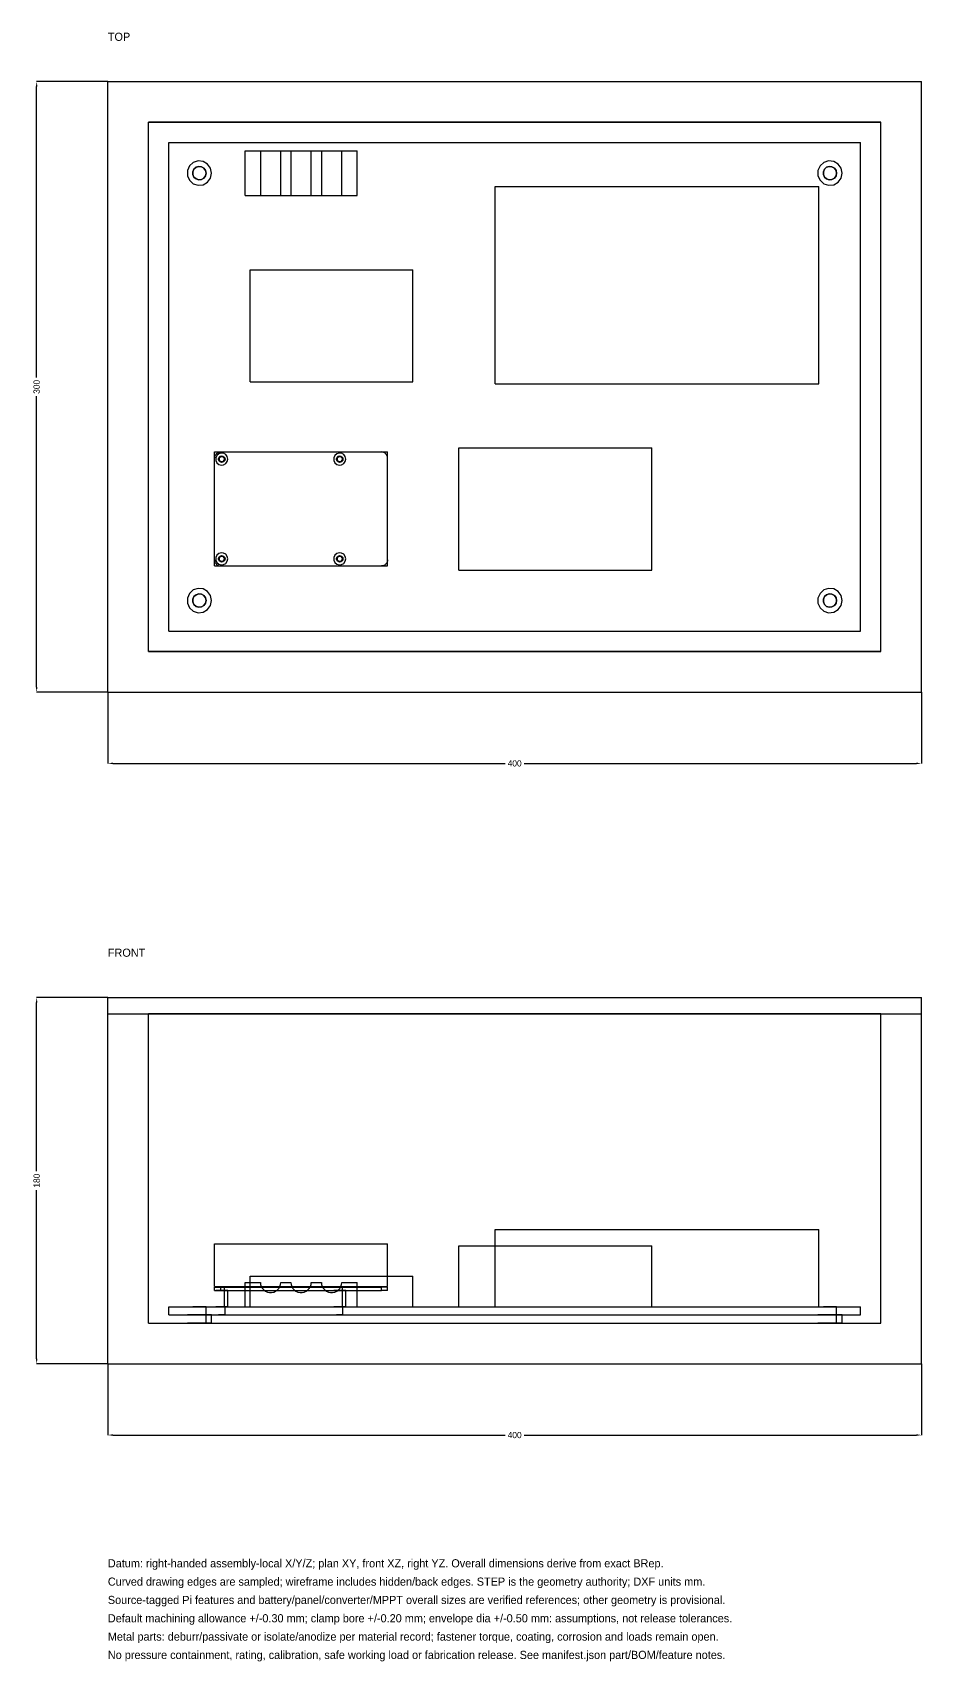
# Model space of a CAD drawing. Header units: millimetres. Extents: x -37 to 850, y -476 to 324.
# Drawn here: x -37 to 400, y -476 to 324 of the extents above; entities that cross this region are included whole.
import ezdxf

# ---------------------------------------------------------------- set-up
doc = ezdxf.new("R2010")
doc.units = ezdxf.units.MM
for name, color, linetype in [('DIMENSIONS', 7, 'Continuous'), ('FRONT', 7, 'Continuous'), ('NOTES', 7, 'Continuous'), ('TOP', 7, 'Continuous')]:
    doc.layers.add(name, color=color, linetype=linetype)
doc.dimstyles.get("Standard").update_dxf_attribs({"dimtxt": 2.5, "dimasz": 2.5, "dimexe": 1.25, "dimexo": 0.625, "dimtad": 1, "dimcen": 2.5, "dimazin": 3, "dimtfac": 1, "dimtmove": 0, "dimatfit": 3})

# ---------------------------------------------------------------- blocks, each defined once
blk = doc.blocks.new('_CLOSEDFILLED')
at = {"color": 0, "linetype": 'BYBLOCK'}
blk.add_solid([(-1, 0.16), (0, 0), (-1, -0.16)], dxfattribs=at)
blk = doc.blocks.new('*D1')
at = {"color": 7}
for p, q in [((0, 0), (0, -35)), ((400, 0), (400, -35)), ((2.5, -35), (195.38, -35)), ((204.62, -35), (397.5, -35))]:
    blk.add_line(p, q, dxfattribs=at)
at = {"layer": 'Defpoints'}
for p in [(0, 0), (400, 0), (0, -35)]:
    blk.add_point(p, dxfattribs=at)
at = {"layer": 'DIMENSIONS', "color": 7, "xscale": 2.5, "yscale": 2.5, "rotation": 180}
blk.add_blockref('_CLOSEDFILLED', (0, -35), dxfattribs=at)
at = {"layer": 'DIMENSIONS', "color": 7, "xscale": 2.5, "yscale": 2.5}
blk.add_blockref('_CLOSEDFILLED', (400, -35), dxfattribs=at)
at = {"layer": 'DIMENSIONS', "color": 7, "insert": (200, -35), "char_height": 3.077, "attachment_point": 5}
blk.add_mtext('400', dxfattribs=at)
blk = doc.blocks.new('*D2')
at = {"color": 7}
for p, q in [((0, 300), (-35, 300)), ((-35, 154.62), (-35, 297.5)), ((-35, 2.5), (-35, 145.38)), ((0, 0), (-35, 0))]:
    blk.add_line(p, q, dxfattribs=at)
at = {"layer": 'Defpoints'}
for p in [(0, 300), (-35, 0), (0, 0)]:
    blk.add_point(p, dxfattribs=at)
at = {"layer": 'DIMENSIONS', "color": 7, "xscale": 2.5, "yscale": 2.5}
for p, rotation in [((-35, 300), 90), ((-35, 0), 270)]:
    blk.add_blockref('_CLOSEDFILLED', p, dxfattribs=dict(at, rotation=rotation))
at = {"layer": 'DIMENSIONS', "color": 7, "insert": (-35, 150), "char_height": 3.077, "attachment_point": 5, "rotation": 90}
blk.add_mtext('300', dxfattribs=at)
blk = doc.blocks.new('*D3')
at = {"color": 7}
for p, q in [((0, -330), (0, -365)), ((400, -330), (400, -365)), ((2.5, -365), (195.38, -365)), ((204.62, -365), (397.5, -365))]:
    blk.add_line(p, q, dxfattribs=at)
at = {"layer": 'Defpoints'}
for p in [(0, -330), (400, -330), (0, -365)]:
    blk.add_point(p, dxfattribs=at)
at = {"layer": 'DIMENSIONS', "color": 7, "xscale": 2.5, "yscale": 2.5, "rotation": 180}
blk.add_blockref('_CLOSEDFILLED', (0, -365), dxfattribs=at)
at = {"layer": 'DIMENSIONS', "color": 7, "xscale": 2.5, "yscale": 2.5}
blk.add_blockref('_CLOSEDFILLED', (400, -365), dxfattribs=at)
at = {"layer": 'DIMENSIONS', "color": 7, "insert": (200, -365), "char_height": 3.077, "attachment_point": 5}
blk.add_mtext('400', dxfattribs=at)
blk = doc.blocks.new('*D4')
at = {"color": 7}
for p, q in [((0, -150), (-35, -150)), ((-35, -235.38), (-35, -152.5)), ((-35, -327.5), (-35, -244.62)), ((0, -330), (-35, -330))]:
    blk.add_line(p, q, dxfattribs=at)
at = {"layer": 'Defpoints'}
for p in [(0, -150), (-35, -330), (0, -330)]:
    blk.add_point(p, dxfattribs=at)
at = {"layer": 'DIMENSIONS', "color": 7, "xscale": 2.5, "yscale": 2.5}
for p, rotation in [((-35, -150), 90), ((-35, -330), 270)]:
    blk.add_blockref('_CLOSEDFILLED', p, dxfattribs=dict(at, rotation=rotation))
at = {"layer": 'DIMENSIONS', "color": 7, "insert": (-35, -240), "char_height": 3.077, "attachment_point": 5, "rotation": 90}
blk.add_mtext('180', dxfattribs=at)

msp = doc.modelspace()

# ---------------------------------------------------------------- linework, layer by layer
at = {"layer": 'FRONT'}
for points in [[(0, -158), (0, -150)], [(0, -158), (0, -150)], [(0, -150), (400, -150)], [(0, -150), (400, -150)], [(400, -158), (400, -150)], [(400, -158), (400, -150)], [(0, -330), (0, -158)], [(0, -330), (0, -158)], [(0, -158), (400, -158)], [(0, -158), (400, -158)], [(0, -158), (400, -158)], [(0, -158), (400, -158)], [(380, -158), (20, -158)], [(380, -158), (20, -158)], [(20, -310), (20, -158)], [(20, -310), (20, -158)], [(380, -310), (380, -158)], [(380, -310), (380, -158)], [(400, -330), (400, -158)], [(400, -330), (400, -158)], [(190.5, -302), (190.5, -264)], [(190.5, -302), (190.5, -264)], [(190.5, -264), (349.5, -264)], [(190.5, -264), (349.5, -264)], [(349.5, -302), (349.5, -264)], [(349.5, -302), (349.5, -264)], [(52.5, -292), (52.5, -271)], [(52.5, -292), (52.5, -271)], [(52.5, -271), (137.5, -271)], [(52.5, -271), (137.5, -271)], [(137.5, -292), (137.5, -271)], [(137.5, -292), (137.5, -271)], [(172.5, -302), (172.5, -272)], [(172.5, -302), (172.5, -272)], [(172.5, -272), (267.5, -272)], [(172.5, -272), (267.5, -272)], [(267.5, -302), (267.5, -272)], [(267.5, -302), (267.5, -272)], [(70, -302), (70, -287)], [(70, -302), (70, -287)], [(70, -287), (150, -287)], [(70, -287), (150, -287)], [(150, -302), (150, -287)], [(150, -302), (150, -287)], [(52.5, -292), (137.5, -292)], [(52.5, -292), (137.5, -292)], [(52.5, -294), (52.5, -292.4)], [(52.5, -294), (52.5, -292.4)], [(52.5, -292.4), (52.516, -292.4), (52.566, -292.4), (52.647, -292.4), (52.759, -292.4), (52.902, -292.4), (53.073, -292.4), (53.271, -292.4), (53.493, -292.4), (53.737, -292.4), (54, -292.4), (54.28, -292.4), (54.573, -292.4), (54.876, -292.4), (55.186, -292.4), (55.5, -292.4)], [(52.5, -292.4), (52.516, -292.4), (52.566, -292.4), (52.647, -292.4), (52.759, -292.4), (52.902, -292.4), (53.073, -292.4), (53.271, -292.4), (53.493, -292.4), (53.737, -292.4), (54, -292.4), (54.28, -292.4), (54.573, -292.4), (54.876, -292.4), (55.186, -292.4), (55.5, -292.4)], [(52.5, -294), (52.516, -294), (52.566, -294), (52.647, -294), (52.759, -294), (52.902, -294), (53.073, -294), (53.271, -294), (53.493, -294), (53.737, -294), (54, -294), (54.28, -294), (54.573, -294), (54.876, -294), (55.186, -294), (55.5, -294)], [(52.5, -294), (52.516, -294), (52.566, -294), (52.647, -294), (52.759, -294), (52.902, -294), (53.073, -294), (53.271, -294), (53.493, -294), (53.737, -294), (54, -294), (54.28, -294), (54.573, -294), (54.876, -294), (55.186, -294), (55.5, -294)], [(59, -294), (58.741, -294), (58.007, -294), (56.927, -294), (55.686, -294), (54.5, -294), (53.573, -294), (53.066, -294), (53.066, -294), (53.573, -294), (54.5, -294), (55.686, -294), (56.927, -294), (58.007, -294), (58.741, -294), (59, -294)], [(59, -294), (58.741, -294), (58.007, -294), (56.927, -294), (55.686, -294), (54.5, -294), (53.573, -294), (53.066, -294), (53.066, -294), (53.573, -294), (54.5, -294), (55.686, -294), (56.927, -294), (58.007, -294), (58.741, -294), (59, -294)], [(57.35, -292.4), (57.233, -292.4), (56.903, -292.4), (56.417, -292.4), (55.859, -292.4), (55.325, -292.4), (54.908, -292.4), (54.68, -292.4), (54.68, -292.4), (54.908, -292.4), (55.325, -292.4), (55.859, -292.4), (56.417, -292.4), (56.903, -292.4), (57.233, -292.4), (57.35, -292.4)], [(57.35, -292.4), (57.233, -292.4), (56.903, -292.4), (56.417, -292.4), (55.859, -292.4), (55.325, -292.4), (54.908, -292.4), (54.68, -292.4), (54.68, -292.4), (54.908, -292.4), (55.325, -292.4), (55.859, -292.4), (56.417, -292.4), (56.903, -292.4), (57.233, -292.4), (57.35, -292.4)], [(57.35, -294), (57.233, -294), (56.903, -294), (56.417, -294), (55.859, -294), (55.325, -294), (54.908, -294), (54.68, -294), (54.68, -294), (54.908, -294), (55.325, -294), (55.859, -294), (56.417, -294), (56.903, -294), (57.233, -294), (57.35, -294)], [(57.35, -294), (57.233, -294), (56.903, -294), (56.417, -294), (55.859, -294), (55.325, -294), (54.908, -294), (54.68, -294), (54.68, -294), (54.908, -294), (55.325, -294), (55.859, -294), (56.417, -294), (56.903, -294), (57.233, -294), (57.35, -294)], [(57.35, -294), (57.233, -294), (56.903, -294), (56.417, -294), (55.859, -294), (55.325, -294), (54.908, -294), (54.68, -294), (54.68, -294), (54.908, -294), (55.325, -294), (55.859, -294), (56.417, -294), (56.903, -294), (57.233, -294), (57.35, -294)], [(57.35, -294), (57.233, -294), (56.903, -294), (56.417, -294), (55.859, -294), (55.325, -294), (54.908, -294), (54.68, -294), (54.68, -294), (54.908, -294), (55.325, -294), (55.859, -294), (56.417, -294), (56.903, -294), (57.233, -294), (57.35, -294)], [(55.5, -292.4), (134.5, -292.4)], [(55.5, -292.4), (134.5, -292.4)], [(55.5, -294), (55.5, -292.4)], [(55.5, -294), (55.5, -292.4)], [(55.5, -294), (134.5, -294)], [(55.5, -294), (134.5, -294)], [(57.35, -294), (57.35, -292.4)], [(57.35, -294), (57.35, -292.4)], [(57.35, -302), (57.35, -294)], [(57.35, -302), (57.35, -294)], [(59, -302), (59, -294)], [(59, -302), (59, -294)], [(67.5, -302), (67.5, -290)], [(67.5, -302), (67.5, -290)], [(67.5, -290), (75, -290)], [(67.5, -290), (75, -290)], [(75, -290), (75.109, -291.04), (75.432, -292.034), (75.955, -292.939), (76.654, -293.716), (77.5, -294.33), (78.455, -294.755), (79.477, -294.973), (80.523, -294.973), (81.545, -294.755), (82.5, -294.33), (83.346, -293.716), (84.045, -292.939), (84.568, -292.034), (84.891, -291.04), (85, -290)], [(75, -290), (75.109, -291.04), (75.432, -292.034), (75.955, -292.939), (76.654, -293.716), (77.5, -294.33), (78.455, -294.755), (79.477, -294.973), (80.523, -294.973), (81.545, -294.755), (82.5, -294.33), (83.346, -293.716), (84.045, -292.939), (84.568, -292.034), (84.891, -291.04), (85, -290)], [(85, -290), (90, -290)], [(85, -290), (90, -290)], [(90, -290), (90.109, -291.04), (90.432, -292.034), (90.955, -292.939), (91.654, -293.716), (92.5, -294.33), (93.455, -294.755), (94.477, -294.973), (95.523, -294.973), (96.545, -294.755), (97.5, -294.33), (98.346, -293.716), (99.045, -292.939), (99.568, -292.034), (99.891, -291.04), (100, -290)], [(90, -290), (90.109, -291.04), (90.432, -292.034), (90.955, -292.939), (91.654, -293.716), (92.5, -294.33), (93.455, -294.755), (94.477, -294.973), (95.523, -294.973), (96.545, -294.755), (97.5, -294.33), (98.346, -293.716), (99.045, -292.939), (99.568, -292.034), (99.891, -291.04), (100, -290)], [(100, -290), (105, -290)], [(100, -290), (105, -290)], [(105, -290), (105.109, -291.04), (105.432, -292.034), (105.955, -292.939), (106.654, -293.716), (107.5, -294.33), (108.455, -294.755), (109.477, -294.973), (110.523, -294.973), (111.545, -294.755), (112.5, -294.33), (113.346, -293.716), (114.045, -292.939), (114.568, -292.034), (114.891, -291.04), (115, -290)], [(105, -290), (105.109, -291.04), (105.432, -292.034), (105.955, -292.939), (106.654, -293.716), (107.5, -294.33), (108.455, -294.755), (109.477, -294.973), (110.523, -294.973), (111.545, -294.755), (112.5, -294.33), (113.346, -293.716), (114.045, -292.939), (114.568, -292.034), (114.891, -291.04), (115, -290)], [(117, -294), (116.741, -294), (116.007, -294), (114.927, -294), (113.686, -294), (112.5, -294), (111.573, -294), (111.066, -294), (111.066, -294), (111.573, -294), (112.5, -294), (113.686, -294), (114.927, -294), (116.007, -294), (116.741, -294), (117, -294)], [(117, -294), (116.741, -294), (116.007, -294), (114.927, -294), (113.686, -294), (112.5, -294), (111.573, -294), (111.066, -294), (111.066, -294), (111.573, -294), (112.5, -294), (113.686, -294), (114.927, -294), (116.007, -294), (116.741, -294), (117, -294)], [(115.35, -292.4), (115.233, -292.4), (114.903, -292.4), (114.417, -292.4), (113.859, -292.4), (113.325, -292.4), (112.908, -292.4), (112.68, -292.4), (112.68, -292.4), (112.908, -292.4), (113.325, -292.4), (113.859, -292.4), (114.417, -292.4), (114.903, -292.4), (115.233, -292.4), (115.35, -292.4)], [(115.35, -292.4), (115.233, -292.4), (114.903, -292.4), (114.417, -292.4), (113.859, -292.4), (113.325, -292.4), (112.908, -292.4), (112.68, -292.4), (112.68, -292.4), (112.908, -292.4), (113.325, -292.4), (113.859, -292.4), (114.417, -292.4), (114.903, -292.4), (115.233, -292.4), (115.35, -292.4)], [(115.35, -294), (115.233, -294), (114.903, -294), (114.417, -294), (113.859, -294), (113.325, -294), (112.908, -294), (112.68, -294), (112.68, -294), (112.908, -294), (113.325, -294), (113.859, -294), (114.417, -294), (114.903, -294), (115.233, -294), (115.35, -294)], [(115.35, -294), (115.233, -294), (114.903, -294), (114.417, -294), (113.859, -294), (113.325, -294), (112.908, -294), (112.68, -294), (112.68, -294), (112.908, -294), (113.325, -294), (113.859, -294), (114.417, -294), (114.903, -294), (115.233, -294), (115.35, -294)], [(115.35, -294), (115.233, -294), (114.903, -294), (114.417, -294), (113.859, -294), (113.325, -294), (112.908, -294), (112.68, -294), (112.68, -294), (112.908, -294), (113.325, -294), (113.859, -294), (114.417, -294), (114.903, -294), (115.233, -294), (115.35, -294)], [(115.35, -294), (115.233, -294), (114.903, -294), (114.417, -294), (113.859, -294), (113.325, -294), (112.908, -294), (112.68, -294), (112.68, -294), (112.908, -294), (113.325, -294), (113.859, -294), (114.417, -294), (114.903, -294), (115.233, -294), (115.35, -294)], [(115, -290), (122.5, -290)], [(115, -290), (122.5, -290)], [(115.35, -294), (115.35, -292.4)], [(115.35, -294), (115.35, -292.4)], [(115.35, -302), (115.35, -294)], [(115.35, -302), (115.35, -294)], [(117, -302), (117, -294)], [(117, -302), (117, -294)], [(122.5, -302), (122.5, -290)], [(122.5, -302), (122.5, -290)], [(137.5, -292.4), (137.484, -292.4), (137.434, -292.4), (137.353, -292.4), (137.241, -292.4), (137.098, -292.4), (136.927, -292.4), (136.729, -292.4), (136.507, -292.4), (136.263, -292.4), (136, -292.4), (135.72, -292.4), (135.427, -292.4), (135.124, -292.4), (134.814, -292.4), (134.5, -292.4)], [(137.5, -292.4), (137.484, -292.4), (137.434, -292.4), (137.353, -292.4), (137.241, -292.4), (137.098, -292.4), (136.927, -292.4), (136.729, -292.4), (136.507, -292.4), (136.263, -292.4), (136, -292.4), (135.72, -292.4), (135.427, -292.4), (135.124, -292.4), (134.814, -292.4), (134.5, -292.4)], [(134.5, -294), (134.5, -292.4)], [(134.5, -294), (134.5, -292.4)], [(137.5, -294), (137.484, -294), (137.434, -294), (137.353, -294), (137.241, -294), (137.098, -294), (136.927, -294), (136.729, -294), (136.507, -294), (136.263, -294), (136, -294), (135.72, -294), (135.427, -294), (135.124, -294), (134.814, -294), (134.5, -294)], [(137.5, -294), (137.484, -294), (137.434, -294), (137.353, -294), (137.241, -294), (137.098, -294), (136.927, -294), (136.729, -294), (136.507, -294), (136.263, -294), (136, -294), (135.72, -294), (135.427, -294), (135.124, -294), (134.814, -294), (134.5, -294)], [(137.5, -294), (137.5, -292.4)], [(137.5, -294), (137.5, -292.4)], [(30, -306), (30, -302)], [(30, -306), (30, -302)], [(30, -302), (370, -302)], [(30, -302), (370, -302)], [(48.3, -302), (48.015, -302), (47.208, -302), (46.02, -302), (44.655, -302), (43.35, -302), (42.33, -302), (41.772, -302), (41.772, -302), (42.33, -302), (43.35, -302), (44.655, -302), (46.02, -302), (47.208, -302), (48.015, -302), (48.3, -302)], [(48.3, -302), (48.015, -302), (47.208, -302), (46.02, -302), (44.655, -302), (43.35, -302), (42.33, -302), (41.772, -302), (41.772, -302), (42.33, -302), (43.35, -302), (44.655, -302), (46.02, -302), (47.208, -302), (48.015, -302), (48.3, -302)], [(48.3, -306), (48.3, -302)], [(48.3, -306), (48.3, -302)], [(59, -302), (58.741, -302), (58.007, -302), (56.927, -302), (55.686, -302), (54.5, -302), (53.573, -302), (53.066, -302), (53.066, -302), (53.573, -302), (54.5, -302), (55.686, -302), (56.927, -302), (58.007, -302), (58.741, -302), (59, -302)], [(59, -302), (58.741, -302), (58.007, -302), (56.927, -302), (55.686, -302), (54.5, -302), (53.573, -302), (53.066, -302), (53.066, -302), (53.573, -302), (54.5, -302), (55.686, -302), (56.927, -302), (58.007, -302), (58.741, -302), (59, -302)], [(57.6, -302), (57.462, -302), (57.071, -302), (56.494, -302), (55.833, -302), (55.2, -302), (54.706, -302), (54.435, -302), (54.435, -302), (54.706, -302), (55.2, -302), (55.833, -302), (56.494, -302), (57.071, -302), (57.462, -302), (57.6, -302)], [(57.6, -302), (57.462, -302), (57.071, -302), (56.494, -302), (55.833, -302), (55.2, -302), (54.706, -302), (54.435, -302), (54.435, -302), (54.706, -302), (55.2, -302), (55.833, -302), (56.494, -302), (57.071, -302), (57.462, -302), (57.6, -302)], [(57.35, -302), (57.233, -302), (56.903, -302), (56.417, -302), (55.859, -302), (55.325, -302), (54.908, -302), (54.68, -302), (54.68, -302), (54.908, -302), (55.325, -302), (55.859, -302), (56.417, -302), (56.903, -302), (57.233, -302), (57.35, -302)], [(57.35, -302), (57.233, -302), (56.903, -302), (56.417, -302), (55.859, -302), (55.325, -302), (54.908, -302), (54.68, -302), (54.68, -302), (54.908, -302), (55.325, -302), (55.859, -302), (56.417, -302), (56.903, -302), (57.233, -302), (57.35, -302)], [(57.6, -306), (57.6, -302)], [(57.6, -306), (57.6, -302)], [(67.5, -302), (122.5, -302)], [(67.5, -302), (122.5, -302)], [(70, -302), (150, -302)], [(70, -302), (150, -302)], [(117, -302), (116.741, -302), (116.007, -302), (114.927, -302), (113.686, -302), (112.5, -302), (111.573, -302), (111.066, -302), (111.066, -302), (111.573, -302), (112.5, -302), (113.686, -302), (114.927, -302), (116.007, -302), (116.741, -302), (117, -302)], [(117, -302), (116.741, -302), (116.007, -302), (114.927, -302), (113.686, -302), (112.5, -302), (111.573, -302), (111.066, -302), (111.066, -302), (111.573, -302), (112.5, -302), (113.686, -302), (114.927, -302), (116.007, -302), (116.741, -302), (117, -302)], [(115.6, -302), (115.462, -302), (115.071, -302), (114.494, -302), (113.833, -302), (113.2, -302), (112.706, -302), (112.435, -302), (112.435, -302), (112.706, -302), (113.2, -302), (113.833, -302), (114.494, -302), (115.071, -302), (115.462, -302), (115.6, -302)], [(115.6, -302), (115.462, -302), (115.071, -302), (114.494, -302), (113.833, -302), (113.2, -302), (112.706, -302), (112.435, -302), (112.435, -302), (112.706, -302), (113.2, -302), (113.833, -302), (114.494, -302), (115.071, -302), (115.462, -302), (115.6, -302)], [(115.35, -302), (115.233, -302), (114.903, -302), (114.417, -302), (113.859, -302), (113.325, -302), (112.908, -302), (112.68, -302), (112.68, -302), (112.908, -302), (113.325, -302), (113.859, -302), (114.417, -302), (114.903, -302), (115.233, -302), (115.35, -302)], [(115.35, -302), (115.233, -302), (114.903, -302), (114.417, -302), (113.859, -302), (113.325, -302), (112.908, -302), (112.68, -302), (112.68, -302), (112.908, -302), (113.325, -302), (113.859, -302), (114.417, -302), (114.903, -302), (115.233, -302), (115.35, -302)], [(115.6, -306), (115.6, -302)], [(115.6, -306), (115.6, -302)], [(172.5, -302), (267.5, -302)], [(172.5, -302), (267.5, -302)], [(190.5, -302), (349.5, -302)], [(190.5, -302), (349.5, -302)], [(358.3, -302), (358.015, -302), (357.208, -302), (356.02, -302), (354.655, -302), (353.35, -302), (352.33, -302), (351.772, -302), (351.772, -302), (352.33, -302), (353.35, -302), (354.655, -302), (356.02, -302), (357.208, -302), (358.015, -302), (358.3, -302)], [(358.3, -302), (358.015, -302), (357.208, -302), (356.02, -302), (354.655, -302), (353.35, -302), (352.33, -302), (351.772, -302), (351.772, -302), (352.33, -302), (353.35, -302), (354.655, -302), (356.02, -302), (357.208, -302), (358.015, -302), (358.3, -302)], [(358.3, -306), (358.3, -302)], [(358.3, -306), (358.3, -302)], [(370, -306), (370, -302)], [(370, -306), (370, -302)], [(20, -310), (380, -310)], [(20, -310), (380, -310)], [(30, -306), (370, -306)], [(30, -306), (370, -306)], [(51, -306), (50.481, -306), (49.015, -306), (46.854, -306), (44.373, -306), (42, -306), (40.146, -306), (39.131, -306), (39.131, -306), (40.146, -306), (42, -306), (44.373, -306), (46.854, -306), (49.015, -306), (50.481, -306), (51, -306)], [(51, -306), (50.481, -306), (49.015, -306), (46.854, -306), (44.373, -306), (42, -306), (40.146, -306), (39.131, -306), (39.131, -306), (40.146, -306), (42, -306), (44.373, -306), (46.854, -306), (49.015, -306), (50.481, -306), (51, -306)], [(51, -310), (50.481, -310), (49.015, -310), (46.854, -310), (44.373, -310), (42, -310), (40.146, -310), (39.131, -310), (39.131, -310), (40.146, -310), (42, -310), (44.373, -310), (46.854, -310), (49.015, -310), (50.481, -310), (51, -310)], [(51, -310), (50.481, -310), (49.015, -310), (46.854, -310), (44.373, -310), (42, -310), (40.146, -310), (39.131, -310), (39.131, -310), (40.146, -310), (42, -310), (44.373, -310), (46.854, -310), (49.015, -310), (50.481, -310), (51, -310)], [(48.3, -306), (48.015, -306), (47.208, -306), (46.02, -306), (44.655, -306), (43.35, -306), (42.33, -306), (41.772, -306), (41.772, -306), (42.33, -306), (43.35, -306), (44.655, -306), (46.02, -306), (47.208, -306), (48.015, -306), (48.3, -306)], [(48.3, -306), (48.015, -306), (47.208, -306), (46.02, -306), (44.655, -306), (43.35, -306), (42.33, -306), (41.772, -306), (41.772, -306), (42.33, -306), (43.35, -306), (44.655, -306), (46.02, -306), (47.208, -306), (48.015, -306), (48.3, -306)], [(48.3, -306), (48.015, -306), (47.208, -306), (46.02, -306), (44.655, -306), (43.35, -306), (42.33, -306), (41.772, -306), (41.772, -306), (42.33, -306), (43.35, -306), (44.655, -306), (46.02, -306), (47.208, -306), (48.015, -306), (48.3, -306)], [(48.3, -306), (48.015, -306), (47.208, -306), (46.02, -306), (44.655, -306), (43.35, -306), (42.33, -306), (41.772, -306), (41.772, -306), (42.33, -306), (43.35, -306), (44.655, -306), (46.02, -306), (47.208, -306), (48.015, -306), (48.3, -306)], [(48.3, -310), (48.015, -310), (47.208, -310), (46.02, -310), (44.655, -310), (43.35, -310), (42.33, -310), (41.772, -310), (41.772, -310), (42.33, -310), (43.35, -310), (44.655, -310), (46.02, -310), (47.208, -310), (48.015, -310), (48.3, -310)], [(48.3, -310), (48.015, -310), (47.208, -310), (46.02, -310), (44.655, -310), (43.35, -310), (42.33, -310), (41.772, -310), (41.772, -310), (42.33, -310), (43.35, -310), (44.655, -310), (46.02, -310), (47.208, -310), (48.015, -310), (48.3, -310)], [(48.3, -310), (48.3, -306)], [(48.3, -310), (48.3, -306)], [(51, -310), (51, -306)], [(51, -310), (51, -306)], [(57.6, -306), (57.462, -306), (57.071, -306), (56.494, -306), (55.833, -306), (55.2, -306), (54.706, -306), (54.435, -306), (54.435, -306), (54.706, -306), (55.2, -306), (55.833, -306), (56.494, -306), (57.071, -306), (57.462, -306), (57.6, -306)], [(57.6, -306), (57.462, -306), (57.071, -306), (56.494, -306), (55.833, -306), (55.2, -306), (54.706, -306), (54.435, -306), (54.435, -306), (54.706, -306), (55.2, -306), (55.833, -306), (56.494, -306), (57.071, -306), (57.462, -306), (57.6, -306)], [(115.6, -306), (115.462, -306), (115.071, -306), (114.494, -306), (113.833, -306), (113.2, -306), (112.706, -306), (112.435, -306), (112.435, -306), (112.706, -306), (113.2, -306), (113.833, -306), (114.494, -306), (115.071, -306), (115.462, -306), (115.6, -306)], [(115.6, -306), (115.462, -306), (115.071, -306), (114.494, -306), (113.833, -306), (113.2, -306), (112.706, -306), (112.435, -306), (112.435, -306), (112.706, -306), (113.2, -306), (113.833, -306), (114.494, -306), (115.071, -306), (115.462, -306), (115.6, -306)], [(361, -306), (360.481, -306), (359.015, -306), (356.854, -306), (354.373, -306), (352, -306), (350.146, -306), (349.131, -306), (349.131, -306), (350.146, -306), (352, -306), (354.373, -306), (356.854, -306), (359.015, -306), (360.481, -306), (361, -306)], [(361, -306), (360.481, -306), (359.015, -306), (356.854, -306), (354.373, -306), (352, -306), (350.146, -306), (349.131, -306), (349.131, -306), (350.146, -306), (352, -306), (354.373, -306), (356.854, -306), (359.015, -306), (360.481, -306), (361, -306)], [(361, -310), (360.481, -310), (359.015, -310), (356.854, -310), (354.373, -310), (352, -310), (350.146, -310), (349.131, -310), (349.131, -310), (350.146, -310), (352, -310), (354.373, -310), (356.854, -310), (359.015, -310), (360.481, -310), (361, -310)], [(361, -310), (360.481, -310), (359.015, -310), (356.854, -310), (354.373, -310), (352, -310), (350.146, -310), (349.131, -310), (349.131, -310), (350.146, -310), (352, -310), (354.373, -310), (356.854, -310), (359.015, -310), (360.481, -310), (361, -310)], [(358.3, -306), (358.015, -306), (357.208, -306), (356.02, -306), (354.655, -306), (353.35, -306), (352.33, -306), (351.772, -306), (351.772, -306), (352.33, -306), (353.35, -306), (354.655, -306), (356.02, -306), (357.208, -306), (358.015, -306), (358.3, -306)], [(358.3, -306), (358.015, -306), (357.208, -306), (356.02, -306), (354.655, -306), (353.35, -306), (352.33, -306), (351.772, -306), (351.772, -306), (352.33, -306), (353.35, -306), (354.655, -306), (356.02, -306), (357.208, -306), (358.015, -306), (358.3, -306)], [(358.3, -306), (358.015, -306), (357.208, -306), (356.02, -306), (354.655, -306), (353.35, -306), (352.33, -306), (351.772, -306), (351.772, -306), (352.33, -306), (353.35, -306), (354.655, -306), (356.02, -306), (357.208, -306), (358.015, -306), (358.3, -306)], [(358.3, -306), (358.015, -306), (357.208, -306), (356.02, -306), (354.655, -306), (353.35, -306), (352.33, -306), (351.772, -306), (351.772, -306), (352.33, -306), (353.35, -306), (354.655, -306), (356.02, -306), (357.208, -306), (358.015, -306), (358.3, -306)], [(358.3, -310), (358.015, -310), (357.208, -310), (356.02, -310), (354.655, -310), (353.35, -310), (352.33, -310), (351.772, -310), (351.772, -310), (352.33, -310), (353.35, -310), (354.655, -310), (356.02, -310), (357.208, -310), (358.015, -310), (358.3, -310)], [(358.3, -310), (358.015, -310), (357.208, -310), (356.02, -310), (354.655, -310), (353.35, -310), (352.33, -310), (351.772, -310), (351.772, -310), (352.33, -310), (353.35, -310), (354.655, -310), (356.02, -310), (357.208, -310), (358.015, -310), (358.3, -310)], [(358.3, -310), (358.3, -306)], [(358.3, -310), (358.3, -306)], [(361, -310), (361, -306)], [(361, -310), (361, -306)], [(0, -330), (400, -330)], [(0, -330), (400, -330)]]:
    msp.add_lwpolyline(points, dxfattribs=at)
at = {"layer": 'TOP'}
for points in [[(0, 0), (0, 300)], [(0, 0), (0, 300)], [(0, 300), (400, 300)], [(0, 300), (400, 300)], [(0, 0), (0, 300)], [(0, 0), (0, 300)], [(0, 300), (400, 300)], [(0, 300), (400, 300)], [(400, 0), (400, 300)], [(400, 0), (400, 300)], [(400, 0), (400, 300)], [(400, 0), (400, 300)], [(380, 280), (20, 280)], [(20, 20), (20, 280)], [(20, 280), (380, 280)], [(20, 20), (20, 280)], [(380, 20), (380, 280)], [(380, 20), (380, 280)], [(30, 30), (30, 270)], [(30, 30), (30, 270)], [(30, 270), (370, 270)], [(30, 270), (370, 270)], [(67.5, 244), (67.5, 266)], [(67.5, 244), (67.5, 266)], [(67.5, 266), (75, 266)], [(67.5, 266), (122.5, 266)], [(75, 266), (75, 244)], [(75, 266), (75.109, 266), (75.432, 266), (75.955, 266), (76.654, 266), (77.5, 266), (78.455, 266), (79.477, 266), (80.523, 266), (81.545, 266), (82.5, 266), (83.346, 266), (84.045, 266), (84.568, 266), (84.891, 266), (85, 266)], [(85, 266), (90, 266)], [(85, 244), (85, 266)], [(90, 266), (90.109, 266), (90.432, 266), (90.955, 266), (91.654, 266), (92.5, 266), (93.455, 266), (94.477, 266), (95.523, 266), (96.545, 266), (97.5, 266), (98.346, 266), (99.045, 266), (99.568, 266), (99.891, 266), (100, 266)], [(90, 266), (90, 244)], [(100, 266), (105, 266)], [(100, 244), (100, 266)], [(105, 266), (105.109, 266), (105.432, 266), (105.955, 266), (106.654, 266), (107.5, 266), (108.455, 266), (109.477, 266), (110.523, 266), (111.545, 266), (112.5, 266), (113.346, 266), (114.045, 266), (114.568, 266), (114.891, 266), (115, 266)], [(105, 266), (105, 244)], [(115, 266), (122.5, 266)], [(115, 244), (115, 266)], [(122.5, 244), (122.5, 266)], [(122.5, 244), (122.5, 266)], [(370, 30), (370, 270)], [(370, 30), (370, 270)], [(51, 255), (50.481, 257.44), (49.015, 259.459), (46.854, 260.706), (44.373, 260.967), (42, 260.196), (40.146, 258.527), (39.131, 256.247), (39.131, 253.753), (40.146, 251.473), (42, 249.804), (44.373, 249.033), (46.854, 249.294), (49.015, 250.541), (50.481, 252.56), (51, 255)], [(51, 255), (50.481, 257.44), (49.015, 259.459), (46.854, 260.706), (44.373, 260.967), (42, 260.196), (40.146, 258.527), (39.131, 256.247), (39.131, 253.753), (40.146, 251.473), (42, 249.804), (44.373, 249.033), (46.854, 249.294), (49.015, 250.541), (50.481, 252.56), (51, 255)], [(48.3, 255), (48.015, 253.658), (47.208, 252.548), (46.02, 251.862), (44.655, 251.718), (43.35, 252.142), (42.33, 253.06), (41.772, 254.314), (41.772, 255.686), (42.33, 256.94), (43.35, 257.858), (44.655, 258.282), (46.02, 258.138), (47.208, 257.452), (48.015, 256.342), (48.3, 255)], [(48.3, 255), (48.015, 253.658), (47.208, 252.548), (46.02, 251.862), (44.655, 251.718), (43.35, 252.142), (42.33, 253.06), (41.772, 254.314), (41.772, 255.686), (42.33, 256.94), (43.35, 257.858), (44.655, 258.282), (46.02, 258.138), (47.208, 257.452), (48.015, 256.342), (48.3, 255)], [(48.3, 255), (48.015, 256.342), (47.208, 257.452), (46.02, 258.138), (44.655, 258.282), (43.35, 257.858), (42.33, 256.94), (41.772, 255.686), (41.772, 254.314), (42.33, 253.06), (43.35, 252.142), (44.655, 251.718), (46.02, 251.862), (47.208, 252.548), (48.015, 253.658), (48.3, 255)], [(48.3, 255), (48.015, 256.342), (47.208, 257.452), (46.02, 258.138), (44.655, 258.282), (43.35, 257.858), (42.33, 256.94), (41.772, 255.686), (41.772, 254.314), (42.33, 253.06), (43.35, 252.142), (44.655, 251.718), (46.02, 251.862), (47.208, 252.548), (48.015, 253.658), (48.3, 255)], [(361, 255), (360.481, 257.44), (359.015, 259.459), (356.854, 260.706), (354.373, 260.967), (352, 260.196), (350.146, 258.527), (349.131, 256.247), (349.131, 253.753), (350.146, 251.473), (352, 249.804), (354.373, 249.033), (356.854, 249.294), (359.015, 250.541), (360.481, 252.56), (361, 255)], [(361, 255), (360.481, 257.44), (359.015, 259.459), (356.854, 260.706), (354.373, 260.967), (352, 260.196), (350.146, 258.527), (349.131, 256.247), (349.131, 253.753), (350.146, 251.473), (352, 249.804), (354.373, 249.033), (356.854, 249.294), (359.015, 250.541), (360.481, 252.56), (361, 255)], [(358.3, 255), (358.015, 253.658), (357.208, 252.548), (356.02, 251.862), (354.655, 251.718), (353.35, 252.142), (352.33, 253.06), (351.772, 254.314), (351.772, 255.686), (352.33, 256.94), (353.35, 257.858), (354.655, 258.282), (356.02, 258.138), (357.208, 257.452), (358.015, 256.342), (358.3, 255)], [(358.3, 255), (358.015, 253.658), (357.208, 252.548), (356.02, 251.862), (354.655, 251.718), (353.35, 252.142), (352.33, 253.06), (351.772, 254.314), (351.772, 255.686), (352.33, 256.94), (353.35, 257.858), (354.655, 258.282), (356.02, 258.138), (357.208, 257.452), (358.015, 256.342), (358.3, 255)], [(358.3, 255), (358.015, 256.342), (357.208, 257.452), (356.02, 258.138), (354.655, 258.282), (353.35, 257.858), (352.33, 256.94), (351.772, 255.686), (351.772, 254.314), (352.33, 253.06), (353.35, 252.142), (354.655, 251.718), (356.02, 251.862), (357.208, 252.548), (358.015, 253.658), (358.3, 255)], [(358.3, 255), (358.015, 256.342), (357.208, 257.452), (356.02, 258.138), (354.655, 258.282), (353.35, 257.858), (352.33, 256.94), (351.772, 255.686), (351.772, 254.314), (352.33, 253.06), (353.35, 252.142), (354.655, 251.718), (356.02, 251.862), (357.208, 252.548), (358.015, 253.658), (358.3, 255)], [(190.5, 151.5), (190.5, 248.5)], [(190.5, 151.5), (190.5, 248.5)], [(190.5, 248.5), (349.5, 248.5)], [(190.5, 248.5), (349.5, 248.5)], [(349.5, 151.5), (349.5, 248.5)], [(349.5, 151.5), (349.5, 248.5)], [(67.5, 244), (75, 244)], [(67.5, 244), (122.5, 244)], [(75, 244), (75.109, 244), (75.432, 244), (75.955, 244), (76.654, 244), (77.5, 244), (78.455, 244), (79.477, 244), (80.523, 244), (81.545, 244), (82.5, 244), (83.346, 244), (84.045, 244), (84.568, 244), (84.891, 244), (85, 244)], [(85, 244), (90, 244)], [(90, 244), (90.109, 244), (90.432, 244), (90.955, 244), (91.654, 244), (92.5, 244), (93.455, 244), (94.477, 244), (95.523, 244), (96.545, 244), (97.5, 244), (98.346, 244), (99.045, 244), (99.568, 244), (99.891, 244), (100, 244)], [(100, 244), (105, 244)], [(105, 244), (105.109, 244), (105.432, 244), (105.955, 244), (106.654, 244), (107.5, 244), (108.455, 244), (109.477, 244), (110.523, 244), (111.545, 244), (112.5, 244), (113.346, 244), (114.045, 244), (114.568, 244), (114.891, 244), (115, 244)], [(115, 244), (122.5, 244)], [(70, 152.5), (70, 207.5)], [(70, 152.5), (70, 207.5)], [(70, 207.5), (150, 207.5)], [(70, 207.5), (150, 207.5)], [(150, 152.5), (150, 207.5)], [(150, 152.5), (150, 207.5)], [(70, 152.5), (150, 152.5)], [(70, 152.5), (150, 152.5)], [(190.5, 151.5), (349.5, 151.5)], [(190.5, 151.5), (349.5, 151.5)], [(52.5, 115), (52.516, 115.314), (52.566, 115.624), (52.647, 115.927), (52.759, 116.22), (52.902, 116.5), (53.073, 116.763), (53.271, 117.007), (53.493, 117.229), (53.737, 117.427), (54, 117.598), (54.28, 117.741), (54.573, 117.853), (54.876, 117.934), (55.186, 117.984), (55.5, 118)], [(52.5, 115), (52.516, 115.314), (52.566, 115.624), (52.647, 115.927), (52.759, 116.22), (52.902, 116.5), (53.073, 116.763), (53.271, 117.007), (53.493, 117.229), (53.737, 117.427), (54, 117.598), (54.28, 117.741), (54.573, 117.853), (54.876, 117.934), (55.186, 117.984), (55.5, 118)], [(52.5, 62), (52.5, 118)], [(52.5, 62), (52.5, 118)], [(52.5, 118), (137.5, 118)], [(52.5, 118), (137.5, 118)], [(52.5, 65), (52.5, 115)], [(52.5, 65), (52.5, 115)], [(59, 114.5), (58.741, 115.72), (58.007, 116.729), (56.927, 117.353), (55.686, 117.484), (54.5, 117.098), (53.573, 116.263), (53.066, 115.124), (53.066, 113.876), (53.573, 112.737), (54.5, 111.902), (55.686, 111.516), (56.927, 111.647), (58.007, 112.271), (58.741, 113.28), (59, 114.5)], [(59, 114.5), (58.741, 115.72), (58.007, 116.729), (56.927, 117.353), (55.686, 117.484), (54.5, 117.098), (53.573, 116.263), (53.066, 115.124), (53.066, 113.876), (53.573, 112.737), (54.5, 111.902), (55.686, 111.516), (56.927, 111.647), (58.007, 112.271), (58.741, 113.28), (59, 114.5)], [(57.6, 114.5), (57.462, 113.849), (57.071, 113.311), (56.494, 112.978), (55.833, 112.909), (55.2, 113.114), (54.706, 113.56), (54.435, 114.167), (54.435, 114.833), (54.706, 115.44), (55.2, 115.886), (55.833, 116.091), (56.494, 116.022), (57.071, 115.689), (57.462, 115.151), (57.6, 114.5)], [(57.6, 114.5), (57.462, 113.849), (57.071, 113.311), (56.494, 112.978), (55.833, 112.909), (55.2, 113.114), (54.706, 113.56), (54.435, 114.167), (54.435, 114.833), (54.706, 115.44), (55.2, 115.886), (55.833, 116.091), (56.494, 116.022), (57.071, 115.689), (57.462, 115.151), (57.6, 114.5)], [(57.35, 114.5), (57.233, 115.049), (56.903, 115.503), (56.417, 115.784), (55.859, 115.843), (55.325, 115.669), (54.908, 115.294), (54.68, 114.781), (54.68, 114.219), (54.908, 113.706), (55.325, 113.331), (55.859, 113.157), (56.417, 113.216), (56.903, 113.497), (57.233, 113.951), (57.35, 114.5)], [(57.35, 114.5), (57.233, 115.049), (56.903, 115.503), (56.417, 115.784), (55.859, 115.843), (55.325, 115.669), (54.908, 115.294), (54.68, 114.781), (54.68, 114.219), (54.908, 113.706), (55.325, 113.331), (55.859, 113.157), (56.417, 113.216), (56.903, 113.497), (57.233, 113.951), (57.35, 114.5)], [(57.35, 114.5), (57.233, 113.951), (56.903, 113.497), (56.417, 113.216), (55.859, 113.157), (55.325, 113.331), (54.908, 113.706), (54.68, 114.219), (54.68, 114.781), (54.908, 115.294), (55.325, 115.669), (55.859, 115.843), (56.417, 115.784), (56.903, 115.503), (57.233, 115.049), (57.35, 114.5)], [(57.35, 114.5), (57.233, 113.951), (56.903, 113.497), (56.417, 113.216), (55.859, 113.157), (55.325, 113.331), (54.908, 113.706), (54.68, 114.219), (54.68, 114.781), (54.908, 115.294), (55.325, 115.669), (55.859, 115.843), (56.417, 115.784), (56.903, 115.503), (57.233, 115.049), (57.35, 114.5)], [(55.5, 118), (134.5, 118)], [(55.5, 118), (134.5, 118)], [(117, 114.5), (116.741, 115.72), (116.007, 116.729), (114.927, 117.353), (113.686, 117.484), (112.5, 117.098), (111.573, 116.263), (111.066, 115.124), (111.066, 113.876), (111.573, 112.737), (112.5, 111.902), (113.686, 111.516), (114.927, 111.647), (116.007, 112.271), (116.741, 113.28), (117, 114.5)], [(117, 114.5), (116.741, 115.72), (116.007, 116.729), (114.927, 117.353), (113.686, 117.484), (112.5, 117.098), (111.573, 116.263), (111.066, 115.124), (111.066, 113.876), (111.573, 112.737), (112.5, 111.902), (113.686, 111.516), (114.927, 111.647), (116.007, 112.271), (116.741, 113.28), (117, 114.5)], [(115.6, 114.5), (115.462, 113.849), (115.071, 113.311), (114.494, 112.978), (113.833, 112.909), (113.2, 113.114), (112.706, 113.56), (112.435, 114.167), (112.435, 114.833), (112.706, 115.44), (113.2, 115.886), (113.833, 116.091), (114.494, 116.022), (115.071, 115.689), (115.462, 115.151), (115.6, 114.5)], [(115.6, 114.5), (115.462, 113.849), (115.071, 113.311), (114.494, 112.978), (113.833, 112.909), (113.2, 113.114), (112.706, 113.56), (112.435, 114.167), (112.435, 114.833), (112.706, 115.44), (113.2, 115.886), (113.833, 116.091), (114.494, 116.022), (115.071, 115.689), (115.462, 115.151), (115.6, 114.5)], [(115.35, 114.5), (115.233, 115.049), (114.903, 115.503), (114.417, 115.784), (113.859, 115.843), (113.325, 115.669), (112.908, 115.294), (112.68, 114.781), (112.68, 114.219), (112.908, 113.706), (113.325, 113.331), (113.859, 113.157), (114.417, 113.216), (114.903, 113.497), (115.233, 113.951), (115.35, 114.5)], [(115.35, 114.5), (115.233, 115.049), (114.903, 115.503), (114.417, 115.784), (113.859, 115.843), (113.325, 115.669), (112.908, 115.294), (112.68, 114.781), (112.68, 114.219), (112.908, 113.706), (113.325, 113.331), (113.859, 113.157), (114.417, 113.216), (114.903, 113.497), (115.233, 113.951), (115.35, 114.5)], [(115.35, 114.5), (115.233, 113.951), (114.903, 113.497), (114.417, 113.216), (113.859, 113.157), (113.325, 113.331), (112.908, 113.706), (112.68, 114.219), (112.68, 114.781), (112.908, 115.294), (113.325, 115.669), (113.859, 115.843), (114.417, 115.784), (114.903, 115.503), (115.233, 115.049), (115.35, 114.5)], [(115.35, 114.5), (115.233, 113.951), (114.903, 113.497), (114.417, 113.216), (113.859, 113.157), (113.325, 113.331), (112.908, 113.706), (112.68, 114.219), (112.68, 114.781), (112.908, 115.294), (113.325, 115.669), (113.859, 115.843), (114.417, 115.784), (114.903, 115.503), (115.233, 115.049), (115.35, 114.5)], [(137.5, 115), (137.484, 115.314), (137.434, 115.624), (137.353, 115.927), (137.241, 116.22), (137.098, 116.5), (136.927, 116.763), (136.729, 117.007), (136.507, 117.229), (136.263, 117.427), (136, 117.598), (135.72, 117.741), (135.427, 117.853), (135.124, 117.934), (134.814, 117.984), (134.5, 118)], [(137.5, 115), (137.484, 115.314), (137.434, 115.624), (137.353, 115.927), (137.241, 116.22), (137.098, 116.5), (136.927, 116.763), (136.729, 117.007), (136.507, 117.229), (136.263, 117.427), (136, 117.598), (135.72, 117.741), (135.427, 117.853), (135.124, 117.934), (134.814, 117.984), (134.5, 118)], [(137.5, 62), (137.5, 118)], [(137.5, 62), (137.5, 118)], [(137.5, 65), (137.5, 115)], [(137.5, 65), (137.5, 115)], [(172.5, 60), (172.5, 120)], [(172.5, 60), (172.5, 120)], [(172.5, 120), (267.5, 120)], [(172.5, 120), (267.5, 120)], [(267.5, 60), (267.5, 120)], [(267.5, 60), (267.5, 120)], [(52.5, 65), (52.516, 64.686), (52.566, 64.376), (52.647, 64.073), (52.759, 63.78), (52.902, 63.5), (53.073, 63.237), (53.271, 62.993), (53.493, 62.771), (53.737, 62.573), (54, 62.402), (54.28, 62.259), (54.573, 62.147), (54.876, 62.066), (55.186, 62.016), (55.5, 62)], [(52.5, 65), (52.516, 64.686), (52.566, 64.376), (52.647, 64.073), (52.759, 63.78), (52.902, 63.5), (53.073, 63.237), (53.271, 62.993), (53.493, 62.771), (53.737, 62.573), (54, 62.402), (54.28, 62.259), (54.573, 62.147), (54.876, 62.066), (55.186, 62.016), (55.5, 62)], [(59, 65.5), (58.741, 66.72), (58.007, 67.729), (56.927, 68.353), (55.686, 68.484), (54.5, 68.098), (53.573, 67.263), (53.066, 66.124), (53.066, 64.876), (53.573, 63.737), (54.5, 62.902), (55.686, 62.516), (56.927, 62.647), (58.007, 63.271), (58.741, 64.28), (59, 65.5)], [(59, 65.5), (58.741, 66.72), (58.007, 67.729), (56.927, 68.353), (55.686, 68.484), (54.5, 68.098), (53.573, 67.263), (53.066, 66.124), (53.066, 64.876), (53.573, 63.737), (54.5, 62.902), (55.686, 62.516), (56.927, 62.647), (58.007, 63.271), (58.741, 64.28), (59, 65.5)], [(57.6, 65.5), (57.462, 64.849), (57.071, 64.311), (56.494, 63.978), (55.833, 63.909), (55.2, 64.114), (54.706, 64.56), (54.435, 65.167), (54.435, 65.833), (54.706, 66.44), (55.2, 66.886), (55.833, 67.091), (56.494, 67.022), (57.071, 66.689), (57.462, 66.151), (57.6, 65.5)], [(57.6, 65.5), (57.462, 64.849), (57.071, 64.311), (56.494, 63.978), (55.833, 63.909), (55.2, 64.114), (54.706, 64.56), (54.435, 65.167), (54.435, 65.833), (54.706, 66.44), (55.2, 66.886), (55.833, 67.091), (56.494, 67.022), (57.071, 66.689), (57.462, 66.151), (57.6, 65.5)], [(57.35, 65.5), (57.233, 66.049), (56.903, 66.503), (56.417, 66.784), (55.859, 66.843), (55.325, 66.669), (54.908, 66.294), (54.68, 65.781), (54.68, 65.219), (54.908, 64.706), (55.325, 64.331), (55.859, 64.157), (56.417, 64.216), (56.903, 64.497), (57.233, 64.951), (57.35, 65.5)], [(57.35, 65.5), (57.233, 66.049), (56.903, 66.503), (56.417, 66.784), (55.859, 66.843), (55.325, 66.669), (54.908, 66.294), (54.68, 65.781), (54.68, 65.219), (54.908, 64.706), (55.325, 64.331), (55.859, 64.157), (56.417, 64.216), (56.903, 64.497), (57.233, 64.951), (57.35, 65.5)], [(57.35, 65.5), (57.233, 64.951), (56.903, 64.497), (56.417, 64.216), (55.859, 64.157), (55.325, 64.331), (54.908, 64.706), (54.68, 65.219), (54.68, 65.781), (54.908, 66.294), (55.325, 66.669), (55.859, 66.843), (56.417, 66.784), (56.903, 66.503), (57.233, 66.049), (57.35, 65.5)], [(57.35, 65.5), (57.233, 64.951), (56.903, 64.497), (56.417, 64.216), (55.859, 64.157), (55.325, 64.331), (54.908, 64.706), (54.68, 65.219), (54.68, 65.781), (54.908, 66.294), (55.325, 66.669), (55.859, 66.843), (56.417, 66.784), (56.903, 66.503), (57.233, 66.049), (57.35, 65.5)], [(117, 65.5), (116.741, 66.72), (116.007, 67.729), (114.927, 68.353), (113.686, 68.484), (112.5, 68.098), (111.573, 67.263), (111.066, 66.124), (111.066, 64.876), (111.573, 63.737), (112.5, 62.902), (113.686, 62.516), (114.927, 62.647), (116.007, 63.271), (116.741, 64.28), (117, 65.5)], [(117, 65.5), (116.741, 66.72), (116.007, 67.729), (114.927, 68.353), (113.686, 68.484), (112.5, 68.098), (111.573, 67.263), (111.066, 66.124), (111.066, 64.876), (111.573, 63.737), (112.5, 62.902), (113.686, 62.516), (114.927, 62.647), (116.007, 63.271), (116.741, 64.28), (117, 65.5)], [(115.6, 65.5), (115.462, 64.849), (115.071, 64.311), (114.494, 63.978), (113.833, 63.909), (113.2, 64.114), (112.706, 64.56), (112.435, 65.167), (112.435, 65.833), (112.706, 66.44), (113.2, 66.886), (113.833, 67.091), (114.494, 67.022), (115.071, 66.689), (115.462, 66.151), (115.6, 65.5)], [(115.6, 65.5), (115.462, 64.849), (115.071, 64.311), (114.494, 63.978), (113.833, 63.909), (113.2, 64.114), (112.706, 64.56), (112.435, 65.167), (112.435, 65.833), (112.706, 66.44), (113.2, 66.886), (113.833, 67.091), (114.494, 67.022), (115.071, 66.689), (115.462, 66.151), (115.6, 65.5)], [(115.35, 65.5), (115.233, 66.049), (114.903, 66.503), (114.417, 66.784), (113.859, 66.843), (113.325, 66.669), (112.908, 66.294), (112.68, 65.781), (112.68, 65.219), (112.908, 64.706), (113.325, 64.331), (113.859, 64.157), (114.417, 64.216), (114.903, 64.497), (115.233, 64.951), (115.35, 65.5)], [(115.35, 65.5), (115.233, 66.049), (114.903, 66.503), (114.417, 66.784), (113.859, 66.843), (113.325, 66.669), (112.908, 66.294), (112.68, 65.781), (112.68, 65.219), (112.908, 64.706), (113.325, 64.331), (113.859, 64.157), (114.417, 64.216), (114.903, 64.497), (115.233, 64.951), (115.35, 65.5)], [(115.35, 65.5), (115.233, 64.951), (114.903, 64.497), (114.417, 64.216), (113.859, 64.157), (113.325, 64.331), (112.908, 64.706), (112.68, 65.219), (112.68, 65.781), (112.908, 66.294), (113.325, 66.669), (113.859, 66.843), (114.417, 66.784), (114.903, 66.503), (115.233, 66.049), (115.35, 65.5)], [(115.35, 65.5), (115.233, 64.951), (114.903, 64.497), (114.417, 64.216), (113.859, 64.157), (113.325, 64.331), (112.908, 64.706), (112.68, 65.219), (112.68, 65.781), (112.908, 66.294), (113.325, 66.669), (113.859, 66.843), (114.417, 66.784), (114.903, 66.503), (115.233, 66.049), (115.35, 65.5)], [(137.5, 65), (137.484, 64.686), (137.434, 64.376), (137.353, 64.073), (137.241, 63.78), (137.098, 63.5), (136.927, 63.237), (136.729, 62.993), (136.507, 62.771), (136.263, 62.573), (136, 62.402), (135.72, 62.259), (135.427, 62.147), (135.124, 62.066), (134.814, 62.016), (134.5, 62)], [(137.5, 65), (137.484, 64.686), (137.434, 64.376), (137.353, 64.073), (137.241, 63.78), (137.098, 63.5), (136.927, 63.237), (136.729, 62.993), (136.507, 62.771), (136.263, 62.573), (136, 62.402), (135.72, 62.259), (135.427, 62.147), (135.124, 62.066), (134.814, 62.016), (134.5, 62)], [(52.5, 62), (137.5, 62)], [(52.5, 62), (137.5, 62)], [(55.5, 62), (134.5, 62)], [(55.5, 62), (134.5, 62)], [(172.5, 60), (267.5, 60)], [(172.5, 60), (267.5, 60)], [(51, 45), (50.481, 47.44), (49.015, 49.459), (46.854, 50.706), (44.373, 50.967), (42, 50.196), (40.146, 48.527), (39.131, 46.247), (39.131, 43.753), (40.146, 41.473), (42, 39.804), (44.373, 39.033), (46.854, 39.294), (49.015, 40.541), (50.481, 42.56), (51, 45)], [(51, 45), (50.481, 47.44), (49.015, 49.459), (46.854, 50.706), (44.373, 50.967), (42, 50.196), (40.146, 48.527), (39.131, 46.247), (39.131, 43.753), (40.146, 41.473), (42, 39.804), (44.373, 39.033), (46.854, 39.294), (49.015, 40.541), (50.481, 42.56), (51, 45)], [(48.3, 45), (48.015, 43.658), (47.208, 42.548), (46.02, 41.862), (44.655, 41.718), (43.35, 42.142), (42.33, 43.06), (41.772, 44.314), (41.772, 45.686), (42.33, 46.94), (43.35, 47.858), (44.655, 48.282), (46.02, 48.138), (47.208, 47.452), (48.015, 46.342), (48.3, 45)], [(48.3, 45), (48.015, 43.658), (47.208, 42.548), (46.02, 41.862), (44.655, 41.718), (43.35, 42.142), (42.33, 43.06), (41.772, 44.314), (41.772, 45.686), (42.33, 46.94), (43.35, 47.858), (44.655, 48.282), (46.02, 48.138), (47.208, 47.452), (48.015, 46.342), (48.3, 45)], [(48.3, 45), (48.015, 46.342), (47.208, 47.452), (46.02, 48.138), (44.655, 48.282), (43.35, 47.858), (42.33, 46.94), (41.772, 45.686), (41.772, 44.314), (42.33, 43.06), (43.35, 42.142), (44.655, 41.718), (46.02, 41.862), (47.208, 42.548), (48.015, 43.658), (48.3, 45)], [(48.3, 45), (48.015, 46.342), (47.208, 47.452), (46.02, 48.138), (44.655, 48.282), (43.35, 47.858), (42.33, 46.94), (41.772, 45.686), (41.772, 44.314), (42.33, 43.06), (43.35, 42.142), (44.655, 41.718), (46.02, 41.862), (47.208, 42.548), (48.015, 43.658), (48.3, 45)], [(361, 45), (360.481, 47.44), (359.015, 49.459), (356.854, 50.706), (354.373, 50.967), (352, 50.196), (350.146, 48.527), (349.131, 46.247), (349.131, 43.753), (350.146, 41.473), (352, 39.804), (354.373, 39.033), (356.854, 39.294), (359.015, 40.541), (360.481, 42.56), (361, 45)], [(361, 45), (360.481, 47.44), (359.015, 49.459), (356.854, 50.706), (354.373, 50.967), (352, 50.196), (350.146, 48.527), (349.131, 46.247), (349.131, 43.753), (350.146, 41.473), (352, 39.804), (354.373, 39.033), (356.854, 39.294), (359.015, 40.541), (360.481, 42.56), (361, 45)], [(358.3, 45), (358.015, 43.658), (357.208, 42.548), (356.02, 41.862), (354.655, 41.718), (353.35, 42.142), (352.33, 43.06), (351.772, 44.314), (351.772, 45.686), (352.33, 46.94), (353.35, 47.858), (354.655, 48.282), (356.02, 48.138), (357.208, 47.452), (358.015, 46.342), (358.3, 45)], [(358.3, 45), (358.015, 43.658), (357.208, 42.548), (356.02, 41.862), (354.655, 41.718), (353.35, 42.142), (352.33, 43.06), (351.772, 44.314), (351.772, 45.686), (352.33, 46.94), (353.35, 47.858), (354.655, 48.282), (356.02, 48.138), (357.208, 47.452), (358.015, 46.342), (358.3, 45)], [(358.3, 45), (358.015, 46.342), (357.208, 47.452), (356.02, 48.138), (354.655, 48.282), (353.35, 47.858), (352.33, 46.94), (351.772, 45.686), (351.772, 44.314), (352.33, 43.06), (353.35, 42.142), (354.655, 41.718), (356.02, 41.862), (357.208, 42.548), (358.015, 43.658), (358.3, 45)], [(358.3, 45), (358.015, 46.342), (357.208, 47.452), (356.02, 48.138), (354.655, 48.282), (353.35, 47.858), (352.33, 46.94), (351.772, 45.686), (351.772, 44.314), (352.33, 43.06), (353.35, 42.142), (354.655, 41.718), (356.02, 41.862), (357.208, 42.548), (358.015, 43.658), (358.3, 45)], [(30, 30), (370, 30)], [(30, 30), (370, 30)], [(380, 20), (20, 20)], [(20, 20), (380, 20)], [(0, 0), (400, 0)], [(0, 0), (400, 0)], [(0, 0), (400, 0)], [(0, 0), (400, 0)]]:
    msp.add_lwpolyline(points, dxfattribs=at)

# ---------------------------------------------------------------- texts
at = {"layer": 'NOTES'}
for s, p in [('TOP', (0, 320)), ('FRONT', (0, -130)), ('Datum: right-handed assembly-local X/Y/Z; plan XY, front XZ, right YZ. Overall dimensions derive from exact BRep.', (0, -430)), ('Curved drawing edges are sampled; wireframe includes hidden/back edges. STEP is the geometry authority; DXF units mm.', (0, -439)), ('Source-tagged Pi features and battery/panel/converter/MPPT overall sizes are verified references; other geometry is provisional.', (0, -448)), ('Default machining allowance +/-0.30 mm; clamp bore +/-0.20 mm; envelope dia +/-0.50 mm: assumptions, not release tolerances.', (0, -457)), ('Metal parts: deburr/passivate or isolate/anodize per material record; fastener torque, coating, corrosion and loads remain open.', (0, -466)), ('No pressure containment, rating, calibration, safe working load or fabrication release. See manifest.json part/BOM/feature notes.', (0, -475))]:
    msp.add_text(s, height=4, dxfattribs=at).set_placement(p)

# ---------------------------------------------------------------- dimensions: what is measured, and where the dimension line sits
at = {"layer": 'DIMENSIONS'}
for base, p1, p2, picture, middle in [((-35, 0), (0, 0), (0, 300), '*D2', (-35, 150)), ((-35, -330), (0, -330), (0, -150), '*D4', (-35, -240))]:
    dim = msp.add_linear_dim(base=base, p1=p1, p2=p2, angle=90, dimstyle='Standard', override={"dimtxt": 3.076923, "dimasz": 2.5, "dimdec": 2, "dimclrd": 7, "dimclre": 7, "dimclrt": 7}, dxfattribs=at)
    dim.commit()
    dim.dimension.update_dxf_attribs({"geometry": picture, "text_midpoint": middle})
for base, p1, p2, picture, middle in [((0, -35), (0, 0), (400, 0), '*D1', (200, -35)), ((0, -365), (0, -330), (400, -330), '*D3', (200, -365))]:
    dim = msp.add_linear_dim(base=base, p1=p1, p2=p2, dimstyle='Standard', override={"dimtxt": 3.076923, "dimasz": 2.5, "dimdec": 2, "dimclrd": 7, "dimclre": 7, "dimclrt": 7}, dxfattribs=at)
    dim.commit()
    dim.dimension.update_dxf_attribs({"geometry": picture, "text_midpoint": middle})

doc.saveas('drawing.dxf')
